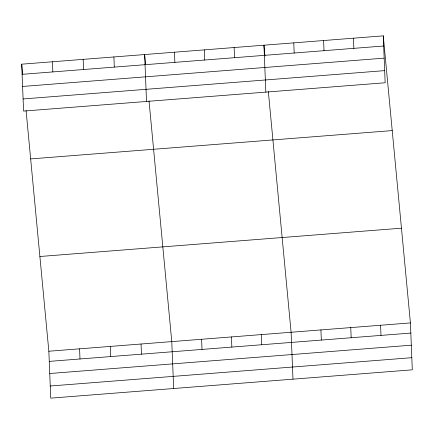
<?xml version="1.0" encoding="UTF-8"?>
<svg xmlns="http://www.w3.org/2000/svg" width="434" height="434" viewBox="0 0 434 434"><rect width="100%" height="100%" fill="white"/><g stroke="black" fill="none" stroke-linecap="round" stroke-linejoin="round"><path stroke-width="0.65" d="M383.265 35.859L385.153 82.764L23.582 111.082L21.7 64.178L383.265 35.859L410.418 322.918L412.3 369.822L50.735 398.141L48.847 351.236L26.083 110.534M22.107 74.328L383.672 46.009M22.595 86.458L384.161 58.14M23.094 98.952L384.665 70.633M30.657 158.909L392.227 130.585M39.89 256.505L401.455 228.186M48.847 351.236L410.418 322.918M49.259 361.386L410.824 333.062M49.742 373.517L411.313 345.193M50.246 386.01L411.812 357.692M264.968 55.953L263.948 45.207L265.836 92.111M268.337 91.563L291.1 332.26L292.983 379.17M145.585 64.628L144.631 54.548L146.518 101.453M149.019 100.905L171.783 341.607L173.665 388.511M21.7 64.178L22.655 74.257M380.585 325.25L380.992 335.401M353.439 38.197L353.846 48.342M350.759 327.589L351.166 337.739M323.607 40.53L324.014 50.68M320.927 329.927L321.334 340.072M293.78 42.868L294.187 53.019M261.268 334.598L261.675 344.748M234.121 47.539L234.528 57.689M231.441 336.936L231.848 347.081M204.289 49.877L204.702 60.028M201.609 339.269L202.016 349.419M174.463 52.216L174.869 62.36M141.05 344.016L141.457 354.16M113.898 56.957L114.305 67.107M110.317 346.419L110.724 356.569M83.165 59.366L83.572 69.511M79.585 348.827L79.992 358.978M52.433 61.769L52.84 71.919"/></g></svg>
